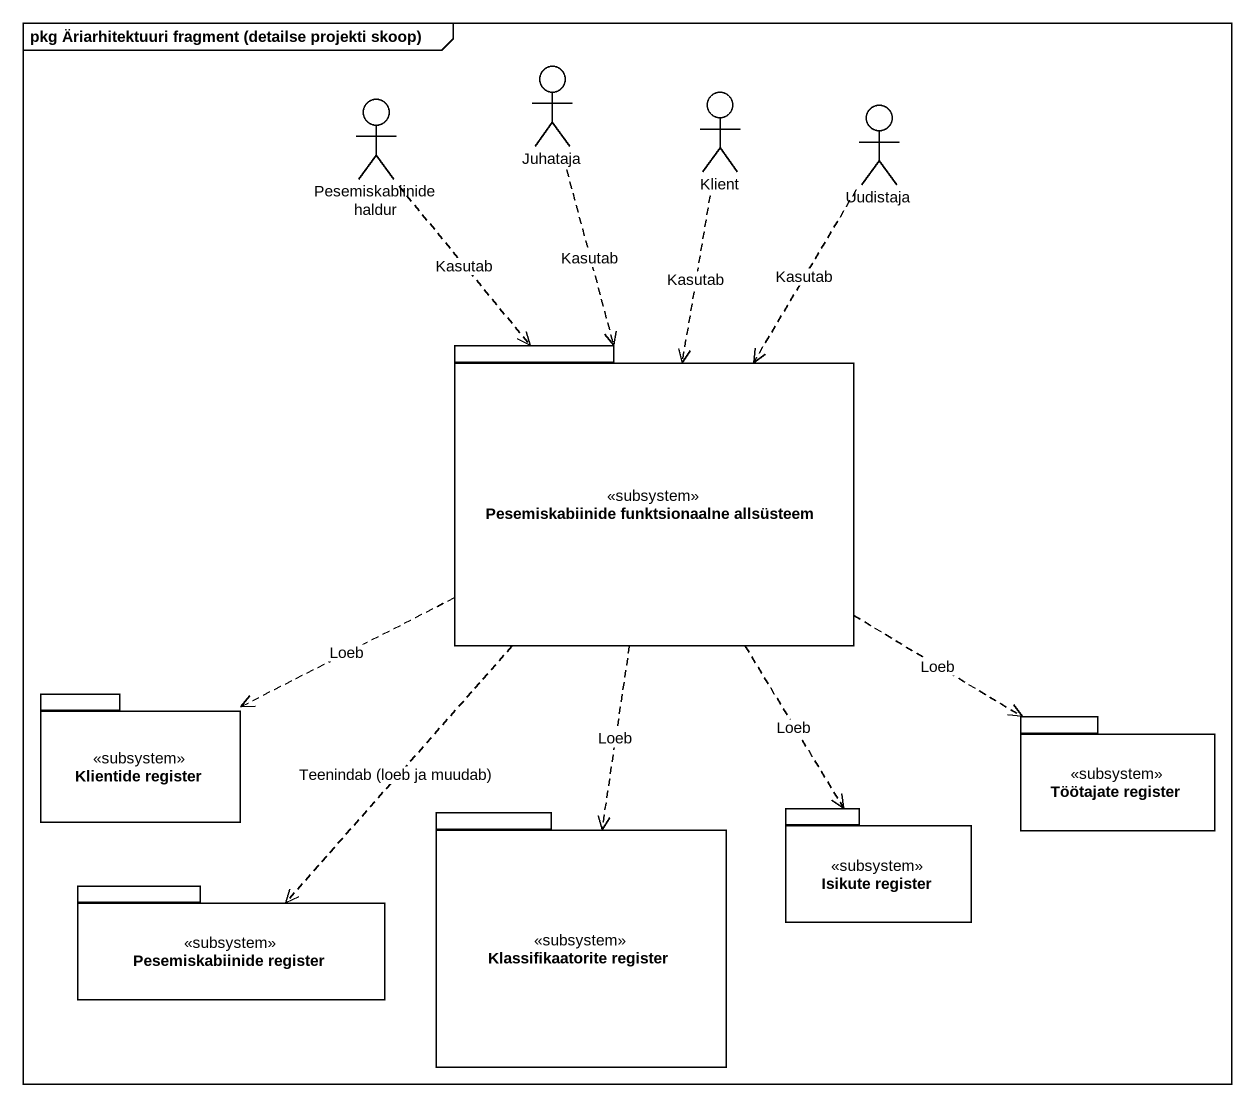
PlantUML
@startuml
mainframe pkg Äriarhitektuuri fragment (detailse projekti skoop)
actor Juhataja
actor Klient
actor "Pesemiskabiinide haldur" as Pesemiskabiinide_haldur
actor Uudistaja
package "Pesemiskabiinide funktsionaalne allsüsteem" as Pesemiskabiinide <<subsystem>> {
}
package "Klientide register" as Klientide_register <<subsystem>> {
}
package "Töötajate register" as Töötajate_register <<subsystem>> {
}
package "Klassifikaatorite register" as Klassifikaatorite_register <<subsystem>> {
}
package "Isikute register" as Isikute_register <<subsystem>> {
}
package "Pesemiskabiinide register" as Pesemiskabiinide_register <<subsystem>> {
}
Juhataja ..> Pesemiskabiinide : Kasutab
Klient ..> Pesemiskabiinide : Kasutab
Pesemiskabiinide_haldur ..> Pesemiskabiinide : Kasutab
Uudistaja ..> Pesemiskabiinide : Kasutab
Pesemiskabiinide .left.> Klientide_register : Loeb
Pesemiskabiinide .right.> Töötajate_register : Loeb
Pesemiskabiinide ..> Klassifikaatorite_register : Loeb
Pesemiskabiinide ..> Isikute_register : Loeb
Pesemiskabiinide ..> Pesemiskabiinide_register : Teenindab (loeb ja muudab)
@enduml
